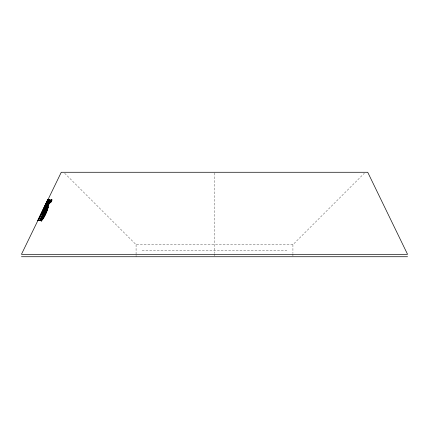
<?xml version="1.0" encoding="UTF-8"?>
<svg xmlns="http://www.w3.org/2000/svg" width="429" height="429" viewBox="0 0 429 429"><rect width="100%" height="100%" fill="white"/><g stroke="black" fill="none" stroke-linecap="round" stroke-linejoin="round"><path stroke-width="0.32" stroke-dasharray="2.15 1.61" d="M64.623 173.214L136.073 244.664L292.927 244.664L364.377 173.214M142.106 250.697L286.894 250.697M292.927 244.664L292.927 253.378M292.927 254.048L292.927 256.059M214.5 172.935L214.5 253.378M214.5 254.048L214.5 256.059M136.073 244.664L136.073 254.719M136.073 255.389L136.073 256.73"/><path stroke-width="0.64" d="M42.112 218.672C43.023 215.83 44.943 210.307 46.959 209.266L44.031 215.98L42.112 218.672L42.578 218.785L42.862 218.055M42.326 218.774L44.182 213.969L46.911 209.164M45.903 209.658L47.657 206.95L48.321 206.987C46.97 211.937 44.729 217.197 41.361 221.069L40.975 220.796C42.514 214.731 45.898 209.234 48.579 203.609C49.442 200.922 53.952 196.268 50.558 202.756L52.011 200.257L51.603 199.319M41.361 221.069L41.232 219.46M50.558 202.756L50.499 201.694L48.944 203.705L44.235 212.961M50.772 202.858C50.997 199.292 47.27 207.582 47.013 207.92L46.799 207.813M41.146 220.962C44.514 217.09 46.756 211.835 48.107 206.88M43.2 217.514L44.251 216.082L47.088 209.754M42.203 213.122L46.906 202.123L42.417 213.229L42.728 213.229L48.509 202.231L39.72 220.662L48.295 202.123M44.412 209.239L48.236 199.694L43.694 210.317L49.287 199.694L50.048 199.796L40.095 220.662L39.72 220.662M42.466 216.918L43.989 213.492M46.273 204.016L38.331 220.662L37.736 220.56L47.689 199.694L48.236 199.694M37.95 220.662L45.345 205.164L21.45 254.317L407.55 254.317L367.733 172.27L61.267 172.27L45.865 204.011M45.914 203.973L47.903 199.796L48.45 199.796M37.736 220.56L38.111 220.56L46.906 202.123M39.5 220.56L39.881 220.56L49.834 199.694M46.648 207.904L50.182 200.858M42.509 213.122L48.257 202.161M48.879 200.981L49.501 199.796L50.048 199.796M48.182 206.869L47.657 206.95M42.417 213.229L42.728 213.229M21.45 256.73L407.55 256.73M51.957 199.48L51.26 199.49M50.499 201.694L50.831 201.861M47.962 206.767L48.321 206.987"/></g></svg>
